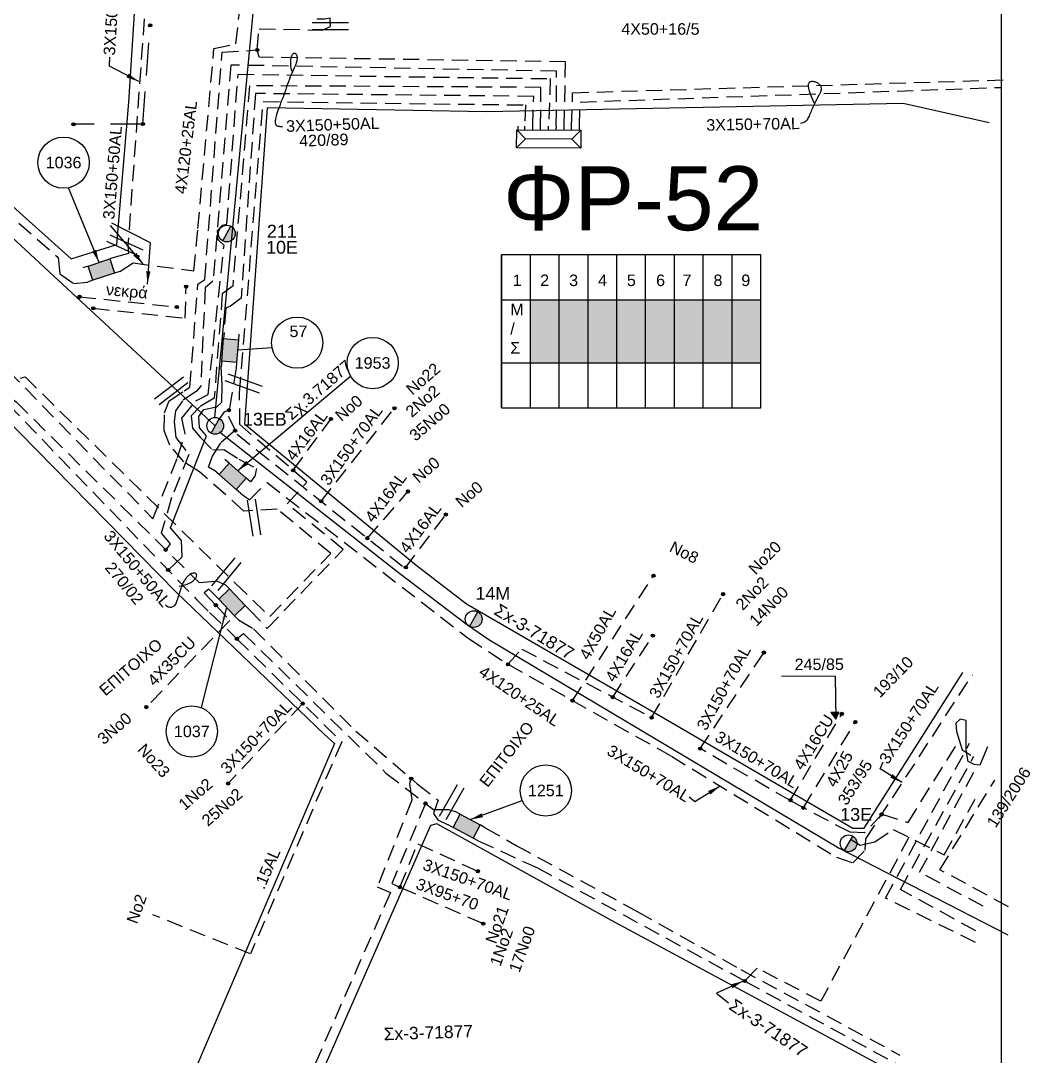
# Model space of a CAD drawing. Header units: millimetres. Extents: x 974 to 2037, y 106 to 580.
# Drawn here: x 1805.4 to 1884.2, y 248.7 to 329.6 of the extents above; entities that cross this region are included whole.
import ezdxf
from ezdxf.enums import TextEntityAlignment as Align

# ---------------------------------------------------------------- set-up
doc = ezdxf.new("R2010")
doc.units = ezdxf.units.MM
doc.linetypes.add('DASHED', pattern=[19.05, 12.7, -6.35])
for name, color, linetype in [('Link Box 4 Διευθύνσεων', 7, 'Continuous'), ('Άγνωστα', 7, 'Continuous'), ('Ασφαλειοκιβώτια Χ.Τ 9 αναχωρήσεων', 7, 'Continuous'), ('Γυμνά εναέρια ΧΤ (3Φ)   4x35CU', 7, 'Continuous'), ('Γυμνά εναέρια ΧΤ και ΦΟΠ (3Φ)   4x50+16AL', 7, 'Continuous'), ('Επιγραφές - Σχήματα', 7, 'Continuous'), ('Καλώδια ΧΤ   3x150+50AL', 7, 'DASHED'), ('Καλώδια ΧΤ   3x150+70AL', 7, 'DASHED'), ('Καλώδια ΧΤ   3x150AL+50XLPE', 7, 'DASHED'), ('Καλώδια ΧΤ   3x95+50 AL XLPE', 7, 'DASHED'), ('Στύλος ΦΜ', 7, 'Continuous'), ('Στύλος ΦΜ @ 1', 7, 'Continuous'), ('Συνδέσεις', 7, 'Continuous'), ('Συνεστραμμένα ΧΤ   4x120+25 AL', 7, 'SYN_LINE'), ('Τομή', 7, 'Continuous'), ('Υποσταθμός πόλεως', 7, 'Continuous'), ('Υπόβαθρο ΔΕΗ', 7, 'Continuous'), ('Υπόγεια Καλώδια Δικτύου ΧΤ   .15', 7, 'DASHED'), ('Υπόγεια καλώδια Δικτύου ΧΤ και Παρ. ΧΤ - 3X150+70 AL', 7, 'DASHED'), ('Υπόγεια καλώδια Παροχών ΧΤ   .15', 7, 'DASHED'), ('Υπόγεια καλώδια Παροχών ΧΤ   4x16AL', 7, 'DASHED'), ('Υπόγεια καλώδια Παροχών ΧΤ   4x16CU', 7, 'DASHED'), ('Υπόγεια καλώδια Παροχών ΧΤ   4x25', 7, 'DASHED'), ('Υπόγεια καλώδια Παροχών ΧΤ   4x50AL', 7, 'DASHED')]:
    doc.layers.add(name, color=color, linetype=linetype)
doc.styles.get("Standard").update_dxf_attribs({"font": 'arial.ttf'})
doc.linetypes.add('SYN_LINE', pattern='A,0.5,-0.0001,["/\\/\\/\\/",Standard,S=0.1,R=0,X=0,Y=-0.05],-0.25', length=0.7501)
doc.dimstyles.new('ISO-25', dxfattribs={"dimtxt": 2.5, "dimasz": 2.5, "dimexe": 1.25, "dimexo": 0.625, "dimtad": 1, "dimtxsty": 'Standard', "dimcen": 2.5, "dimadec": 0, "dimazin": 0, "dimtfac": 1, "dimtmove": 0, "dimatfit": 3, "dimfxl": 1, "dimarcsym": 0})

# ---------------------------------------------------------------- blocks, each defined once
blk = doc.blocks.new('LINK BOX 4 ΑΝΑΧΩΡΗΣΕΩΝ')
at = {"layer": 'Link Box 4 Διευθύνσεων', "ltscale": 40}
blk.add_hatch(color=256, dxfattribs=at).paths.add_polyline_path([(-3.54, 0), (-3.54, -4.67), (3.54, -4.67), (3.54, 0)])
for p, q in [((-3.54, 0), (-5.33, 0)), ((5.33, 0), (3.54, 0)), ((-3.54, -4.67), (-5.33, -4.67)), ((5.33, -4.67), (3.54, -4.67))]:
    blk.add_line(p, q, dxfattribs=at)
blk.add_lwpolyline([(-3.54, -4.67), (-3.54, 0), (3.54, 0), (3.54, -4.67)], close=True, dxfattribs=at)
blk = doc.blocks.new('ΥΠΑΡΧΩΝ ΤΣΙΜΕΝΤΕΝΙΟΣ ΣΤΥΛΟΣ')
at = {"layer": 'Στύλος ΦΜ'}
blk.add_hatch(color=256, dxfattribs=at).paths.add_polyline_path([(-1.29, -2.28, 0.574793), (2.62, 0, 0.268822), (1.3, 2.27)])
blk.add_line((-1.29, -2.28), (1.3, 2.27), dxfattribs=at)
blk.add_circle((0, 0), 2.62, dxfattribs=at)
at = {"layer": 'Στύλος ΦΜ', "flags": 4}
for tag, p in [('ΑΡΙΘΜΟΣ', (-4.68, 8.05)), ('ΤΥΠΟΣ', (-4.91, 3.03))]:
    blk.add_attdef(tag, p, '', height=4, dxfattribs=at)
blk = doc.blocks.new('_ΣΥΝΔΕΣΗ')
at = {"layer": 'Συνδέσεις', "linetype": 'SYN_LINE', "ltscale": 40}
blk.add_hatch(color=256, dxfattribs=at).paths.add_polyline_path([(0.5, -0.01, 1), (-0.5, -0.01, 1)])
at = {"layer": 'Συνδέσεις'}
blk.add_circle((0, -0.01), 0.5, dxfattribs=at)
blk = doc.blocks.new('ΤΟΜΗ')
at = {"layer": 'Τομή', "ltscale": 40}
for p, q in [((-5.68, 0), (5.68, 0)), ((5.68, -2.33), (-5.68, -2.33))]:
    blk.add_line(p, q, dxfattribs=at)
blk = doc.blocks.new('ΑΣΦΑΛΕΙΟΚΙΒΩΤΙΟ ΥΠΟΣΤΑΘΜΟΥ 9AG ΑΝΑΧΩΡΗΣΕΩΝ')
at = {"layer": 'Ασφαλειοκιβώτια Χ.Τ 9 αναχωρήσεων', "ltscale": 40}
for p, q in [((0, 0), (0, 11.955)), ((2.25, 0), (2.25, 11.955)), ((4.5, 0), (4.5, 11.955)), ((6.75, 0), (6.75, 11.955)), ((9, 0), (9, 11.955)), ((11.25, 0), (11.25, 11.955)), ((13.5, 0), (13.5, 11.955)), ((15.75, 0), (15.75, 11.955)), ((18, 0), (18, 11.955)), ((0, 8.434), (20.25, 8.434)), ((0, 3.521), (20.25, 3.521))]:
    blk.add_line(p, q, dxfattribs=at)
at = {"layer": 'Ασφαλειοκιβώτια Χ.Τ 9 αναχωρήσεων'}
blk.add_lwpolyline([(20.25, 0), (20.25, 11.955), (0, 11.955), (0, 0)], close=True, dxfattribs=at)
for s, p in [('1', (0.866, 9.513)), ('2', (3.008, 9.513)), ('3', (5.276, 9.513)), ('4', (7.532, 9.513)), ('5', (9.785, 9.513)), ('6', (12.068, 9.513)), ('7', (14.129, 9.513)), ('8', (16.551, 9.513)), ('9', (18.725, 9.513))]:
    blk.add_text(s, height=0.9, dxfattribs=at).set_placement(p)
at = {"layer": 'Ασφαλειοκιβώτια Χ.Τ 9 αναχωρήσεων', "ltscale": 40}
for tag, height, p in [('ΟΝΟΜΑ', 1.5, (-1.432, 5.727)), ('ΚΕΙΜΕΝΟ 1', 0.5, (1.194, 2.005)), ('ΚΕΙΜΕΝΟ 2', 0.5, (3.37, 2.005)), ('ΚΕΙΜΕΝΟ 3', 0.5, (5.669, 2.005)), ('ΚΕΙΜΕΝΟ 4', 0.5, (7.913, 2.005)), ('ΚΕΙΜΕΝΟ 5', 0.5, (10.123, 2.005)), ('ΚΕΙΜΕΝΟ 6', 0.5, (12.354, 2.005)), ('ΚΕΙΜΕΝΟ 7', 0.5, (14.623, 2.005)), ('ΚΕΙΜΕΝΟ 8', 0.5, (16.804, 2.005)), ('ΚΕΙΜΕΝΟ 9', 0.5, (19.088, 2.005))]:
    blk.add_attdef(tag, text='', height=height, rotation=90, dxfattribs=at).set_placement(p, align=Align.MIDDLE_CENTER)
blk.add_attdef('ΣΧ', text='', height=0.5, dxfattribs=at).set_placement((8.993, -0.446), align=Align.MIDDLE_CENTER)
blk = doc.blocks.new('ΥΠΟΣΤΑΘΜΟΣ ΠΟΛΕΩΣ 9 ΑΝΑΧΩΡΗΣΕΩΝ')
at = {"layer": 'Υποσταθμός πόλεως', "ltscale": 40}
for p, q in [((-9.63, -2.82), (-9.63, -4)), ((-7.12, -2.82), (-7.12, -4)), ((-4.84, -2.82), (-4.84, -4)), ((-2.36, -2.82), (-2.36, -4)), ((0.09, -2.82), (0.09, -4)), ((2.55, -2.82), (2.55, -4)), ((5.02, -2.82), (5.02, -4)), ((7.48, -2.82), (7.48, -4)), ((9.61, -2.82), (9.61, -4))]:
    blk.add_line(p, q, dxfattribs=at)
blk.add_lwpolyline([(-10.02, 2.82), (10.02, 2.82), (10.02, -2.82), (-10.02, -2.82)], close=True, dxfattribs=at)
for points in [[(-7.21, 0), (-10.02, 2.82)], [(-10.02, -2.82), (-7.21, 0)], [(-7.21, 0), (7.21, 0)], [(7.21, 0), (10.02, 2.82)], [(10.02, -2.82), (7.21, 0)]]:
    blk.add_lwpolyline(points, dxfattribs=at)
at = {"layer": 'Υποσταθμός πόλεως', "linetype": 'SYN_LINE', "ltscale": 40, "flags": 1}
for tag, p in [('ΜΕΤΑΣΧΗΜΑΤΙΣΜΟΣ', (10.79, 1.71)), ('ΙΣΧΥΣ', (10.77, -1.08)), ('ΑΡΙΘΜΟΣ', (10.89, -3.8))]:
    blk.add_attdef(tag, p, '', height=1.8, dxfattribs=at)

msp = doc.modelspace()

# ---------------------------------------------------------------- hatches: boundary and pattern name
at = {"layer": 'Ασφαλειοκιβώτια Χ.Τ 9 αναχωρήσεων'}
for color, points in [(30, [(1845.189, 302.874), (1847.439, 302.874), (1847.439, 307.788), (1845.189, 307.788)]), (85, [(1849.689, 307.788), (1847.439, 307.788), (1847.439, 302.874), (1849.689, 302.874)]), (173, [(1851.939, 307.788), (1849.689, 307.788), (1849.689, 302.874), (1851.939, 302.874)]), (5, [(1851.939, 302.874), (1854.189, 302.874), (1854.189, 307.788), (1851.939, 307.788)]), (27, [(1856.439, 307.788), (1854.189, 307.788), (1854.189, 302.874), (1856.439, 302.874)]), (1, [(1858.689, 307.788), (1856.439, 307.788), (1856.439, 302.874), (1858.689, 302.874)]), (6, [(1860.939, 307.788), (1858.689, 307.788), (1858.689, 302.874), (1860.939, 302.874)])]:
    msp.add_hatch(color=color, dxfattribs=at).paths.add_polyline_path(points)
at = {"layer": 'Ασφαλειοκιβώτια Χ.Τ 9 αναχωρήσεων', "ltscale": 5}
msp.add_hatch(color=2, dxfattribs=at).paths.add_polyline_path([(1863.189, 307.788), (1860.939, 307.788), (1860.939, 302.874), (1863.189, 302.874)])
at = {"layer": 'Επιγραφές - Σχήματα', "ltscale": 5}
h = msp.add_hatch(color=256, dxfattribs=at)
h.paths.add_polyline_path([(1869.041, 275.585), (1868.661, 275.567), (1869.052, 275.056)])
h.paths.add_polyline_path([(1869.292, 275.597), (1869.041, 275.585), (1869.052, 275.056)])

# ---------------------------------------------------------------- linework, layer by layer
at = {"layer": 'Άγνωστα', "color": 2, "linetype": 'DASHED', "ltscale": 0.2}
for points in [[(1814.922, 321.52), (1815.494, 329.226)], [(1814.922, 321.52), (1809.497, 321.497)]]:
    msp.add_lwpolyline(points, dxfattribs=at)
at = {"layer": 'Άγνωστα', "color": 85, "ltscale": 0.1}
msp.add_lwpolyline([(1816.893, 286.697), (1817.995, 287.732), (1817.946, 288.991), (1817.088, 289.995), (1819.883, 297.181), (1819.332, 297.786), (1819.304, 298.691), (1819.671, 299.233), (1820.702, 299.442), (1821.085, 299.802), (1821.118, 301.14), (1821.043, 302.557)], dxfattribs=at)
at = {"layer": 'Άγνωστα', "color": 1, "linetype": 'DASHED', "ltscale": 0.1}
for points in [[(1822.206, 302.463), (1821.57, 298.712), (1822.292, 297.293), (1835.399, 286.833)], [(1820.89, 298.446), (1821.29, 299.055), (1821.668, 299.202)], [(1820.548, 294.448), (1820.057, 294.729), (1820.335, 295.539), (1821.03, 296.674), (1822.127, 297.618)]]:
    msp.add_lwpolyline(points, dxfattribs=at)
at = {"layer": 'Άγνωστα', "color": 2}
msp.add_lwpolyline([(1820.541, 284.732), (1820.081, 285.208), (1819.708, 284.927), (1820.626, 283.948)], dxfattribs=at)
at = {"layer": 'Άγνωστα', "color": 6, "linetype": 'DASHED', "ltscale": 0.1}
msp.add_lwpolyline([(1872.638, 267.623), (1874.683, 266.992), (1878.435, 272.966)], dxfattribs=at)
at = {"layer": 'Γυμνά εναέρια ΧΤ (3Φ)   4x35CU', "color": 2, "linetype": 'DASHED', "ltscale": 0.1}
msp.add_lwpolyline([(1820.626, 283.948), (1821.711, 282.75), (1815.189, 275.998)], dxfattribs=at)
at = {"layer": 'Επιγραφές - Σχήματα'}
msp.add_lwpolyline([(990.202, 120.286), (1881.983, 120.286), (1881.983, 558.892), (990.202, 558.892)], close=True, dxfattribs=at)
at = {"layer": 'Επιγραφές - Σχήματα', "ltscale": 0.1}
for points in [[(1826.569, 325.629), (1826.514, 325.861), (1826.481, 326.066), (1826.465, 326.247), (1826.465, 326.404), (1826.477, 326.54), (1826.498, 326.657), (1826.525, 326.755), (1826.556, 326.837), (1826.586, 326.904), (1826.617, 326.957), (1826.647, 326.998), (1826.677, 327.028), (1826.706, 327.047), (1826.735, 327.057), (1826.763, 327.059), (1826.79, 327.055), (1826.816, 327.044), (1826.841, 327.028), (1826.864, 327.007), (1826.885, 326.98), (1826.905, 326.948), (1826.922, 326.911), (1826.937, 326.869), (1826.949, 326.823), (1826.959, 326.772), (1826.965, 326.717), (1826.968, 326.657), (1826.966, 326.593), (1826.958, 326.524), (1826.946, 326.451), (1826.927, 326.373), (1826.902, 326.291), (1826.869, 326.204), (1826.83, 326.112), (1826.785, 326.012), (1826.735, 325.904), (1826.68, 325.787), (1826.622, 325.659), (1826.56, 325.519), (1826.496, 325.365), (1826.431, 325.198), (1826.363, 325.018), (1826.294, 324.827), (1826.223, 324.628), (1826.15, 324.422), (1826.076, 324.211), (1825.999, 323.996), (1825.921, 323.781), (1825.84, 323.567), (1825.76, 323.356), (1825.681, 323.149), (1825.605, 322.951), (1825.533, 322.762), (1825.468, 322.584), (1825.411, 322.421), (1825.363, 322.274), (1825.325, 322.145), (1825.298, 322.032), (1825.279, 321.934), (1825.267, 321.85), (1825.261, 321.778), (1825.259, 321.715), (1825.261, 321.661), (1825.265, 321.614), (1825.269, 321.572), (1825.276, 321.535), (1825.284, 321.503), (1825.295, 321.474), (1825.309, 321.449), (1825.328, 321.426), (1825.352, 321.407), (1825.382, 321.39), (1825.418, 321.376), (1825.46, 321.363), (1825.509, 321.352), (1825.563, 321.343), (1825.622, 321.337), (1825.687, 321.332), (1825.757, 321.329), (1825.831, 321.328)], [(1867.351, 323.148), (1867.189, 323.532), (1867.069, 323.845), (1866.985, 324.097), (1866.933, 324.295), (1866.907, 324.446), (1866.905, 324.561), (1866.919, 324.647), (1866.947, 324.712), (1866.983, 324.764), (1867.026, 324.803), (1867.076, 324.832), (1867.131, 324.851), (1867.19, 324.86), (1867.253, 324.861), (1867.318, 324.853), (1867.384, 324.837), (1867.452, 324.815), (1867.518, 324.787), (1867.583, 324.753), (1867.645, 324.714), (1867.702, 324.671), (1867.754, 324.624), (1867.799, 324.574), (1867.835, 324.521), (1867.863, 324.466), (1867.882, 324.41), (1867.894, 324.353), (1867.898, 324.295), (1867.897, 324.238), (1867.889, 324.181), (1867.878, 324.125), (1867.862, 324.071), (1867.843, 324.019), (1867.821, 323.967), (1867.795, 323.915), (1867.767, 323.861), (1867.735, 323.803), (1867.7, 323.74), (1867.662, 323.672), (1867.621, 323.595), (1867.576, 323.511), (1867.529, 323.418), (1867.479, 323.319), (1867.429, 323.215), (1867.377, 323.107), (1867.326, 322.996), (1867.275, 322.883), (1867.225, 322.77), (1867.177, 322.658), (1867.13, 322.548), (1867.085, 322.44), (1867.041, 322.335), (1866.998, 322.234), (1866.955, 322.139), (1866.912, 322.049), (1866.869, 321.966), (1866.825, 321.89), (1866.778, 321.822), (1866.725, 321.761), (1866.664, 321.708), (1866.591, 321.662), (1866.504, 321.623), (1866.4, 321.592), (1866.277, 321.569)], [(1817.747, 285.443), (1817.999, 285.492), (1818.211, 285.546), (1818.388, 285.602), (1818.535, 285.659), (1818.655, 285.718), (1818.753, 285.778), (1818.833, 285.837), (1818.899, 285.894), (1818.955, 285.95), (1819.003, 286.004), (1819.042, 286.056), (1819.073, 286.106), (1819.096, 286.154), (1819.112, 286.199), (1819.121, 286.242), (1819.123, 286.282), (1819.12, 286.32), (1819.11, 286.354), (1819.094, 286.385), (1819.073, 286.412), (1819.046, 286.434), (1819.014, 286.45), (1818.976, 286.461), (1818.934, 286.465), (1818.887, 286.462), (1818.836, 286.453), (1818.783, 286.438), (1818.727, 286.416), (1818.67, 286.39), (1818.613, 286.358), (1818.557, 286.321), (1818.502, 286.28), (1818.45, 286.235), (1818.4, 286.187), (1818.353, 286.135), (1818.308, 286.081), (1818.265, 286.025), (1818.225, 285.967), (1818.186, 285.908), (1818.149, 285.849), (1818.114, 285.789), (1818.08, 285.727), (1818.047, 285.663), (1818.015, 285.594), (1817.983, 285.521), (1817.951, 285.441), (1817.917, 285.353), (1817.883, 285.256), (1817.847, 285.149), (1817.81, 285.034), (1817.772, 284.914), (1817.734, 284.792), (1817.695, 284.669), (1817.656, 284.549), (1817.618, 284.434), (1817.581, 284.327), (1817.545, 284.229), (1817.509, 284.141), (1817.472, 284.063), (1817.433, 283.995), (1817.392, 283.936), (1817.348, 283.886), (1817.298, 283.845), (1817.244, 283.813), (1817.183, 283.79), (1817.117, 283.777), (1817.047, 283.775), (1816.975, 283.784), (1816.901, 283.807), (1816.828, 283.843), (1816.756, 283.895), (1816.687, 283.963)]]:
    msp.add_lwpolyline(points, dxfattribs=at)
at = {"layer": 'Επιγραφές - Σχήματα', "ltscale": 5}
for points in [[(1825.017, 304.033), (1822.32, 303.868)], [(1864.791, 278.428), (1868.982, 278.397), (1869.052, 275.056), (1869.292, 275.597), (1868.661, 275.567), (1869.052, 275.056)], [(1880.886, 272.903), (1880.293, 271.45), (1879.862, 271.503), (1879.377, 271.746), (1879.215, 272.634), (1879.215, 274.95), (1878.757, 275.057), (1878.407, 274.734), (1878.461, 274.088), (1878.919, 272.661), (1879.593, 272.23)]]:
    msp.add_lwpolyline(points, dxfattribs=at)
at = {"layer": 'Επιγραφές - Σχήματα', "color": 7}
for centre in [(1808.727, 318.506), (1826.974, 304.447), (1832.864, 302.856), (1818.743, 274.092), (1846.393, 269.479)]:
    msp.add_circle(centre, 2, dxfattribs=at)
at = {"layer": 'Καλώδια ΧΤ   3x150+50AL', "color": 30, "ltscale": 0.1}
for points in [[(1847.836, 321.351), (1847.942, 326.375), (1823.994, 326.735), (1823.856, 327.302), (1823.997, 328.965), (1828.92, 328.856), (1829.576, 329.14), (1829.554, 329.774), (1829.116, 329.717), (1828.495, 329.718)], [(1782.166, 274.239), (1782.195, 274.603), (1782.195, 274.603), (1782.872, 274.779), (1796.105, 299.398), (1805.716, 301.775), (1822.139, 285.664), (1824.849, 283.07), (1829.592, 287.996), (1825.414, 291.455), (1822.817, 291.305), (1819.35, 294.364), (1818.113, 295.151), (1817.033, 296.435), (1816.586, 297.557), (1816.605, 298.971), (1816.977, 299.92), (1818.15, 300.682), (1818.597, 300.98), (1819.218, 309.004), (1819.755, 309.391), (1821.11, 327.12), (1823.856, 327.302)]]:
    msp.add_lwpolyline(points, dxfattribs=at)
at = {"layer": 'Καλώδια ΧΤ   3x150+50AL', "color": 5, "ltscale": 0.1}
for points in [[(1847.214, 321.353), (1847.24, 325.645), (1847.24, 325.645), (1821.799, 326.128), (1820.395, 309.248), (1819.786, 308.73), (1819.43, 301.016), (1819.116, 300.661), (1818.008, 299.919), (1817.461, 299.133), (1817.357, 298.255), (1817.503, 297.041), (1818.508, 295.723), (1817.166, 292.362), (1816.349, 289.579), (1817.062, 288.742), (1816.704, 288.28)], [(1799.484, 318.783), (1808.309, 311.104), (1808.434, 309.83), (1809.527, 309.072), (1810.6, 309.179)], [(1803.056, 300.494), (1804.189, 300.48), (1805.037, 299.802), (1818.871, 286.14), (1819.313, 285.716), (1820.676, 285.845), (1821.384, 285.539)]]:
    msp.add_lwpolyline(points, dxfattribs=at)
at = {"layer": 'Καλώδια ΧΤ   3x150+50AL', "color": 1, "linetype": 'DASHED', "ltscale": 0.1}
msp.add_lwpolyline([(1845.988, 321.358), (1846.014, 324.379), (1823.244, 324.511), (1821.942, 308.853), (1821.124, 308.266), (1820.493, 300.124), (1819.362, 299.444), (1818.686, 298.743), (1818.794, 297.78), (1819.387, 297.067), (1820.363, 296.091), (1821.253, 296.113), (1822.427, 295.351), (1823.794, 294.635), (1823.664, 294.028), (1823.322, 293.574)], dxfattribs=at)
at = {"layer": 'Καλώδια ΧΤ   3x150+50AL', "color": 85, "linetype": 'DASHED', "ltscale": 0.1}
for points in [[(1845.371, 321.36), (1845.447, 323.677), (1823.711, 323.901), (1822.596, 307.922), (1821.77, 307.31), (1821.405, 307.131), (1821.258, 305.213)], [(1803.336, 299.361), (1804.395, 299.643), (1819.135, 284.376), (1819.135, 284.376)]]:
    msp.add_lwpolyline(points, dxfattribs=at)
at = {"layer": 'Καλώδια ΧΤ   3x150+50AL', "color": 7, "ltscale": 0.1}
for points in [[(1811.043, 307.135), (1818.222, 306.36), (1818.303, 308.826)], [(1809.977, 308.033), (1817.569, 307.236)]]:
    msp.add_lwpolyline(points, dxfattribs=at)
at = {"layer": 'Καλώδια ΧΤ   3x150+70AL', "color": 5, "ltscale": 0.1}
msp.add_lwpolyline([(1813.13, 310.016), (1814.151, 310.675), (1818.895, 310.062), (1819.221, 313.366), (1820.473, 327.426), (1822.193, 327.791), (1822.458, 330.196), (1822.135, 330.931), (1823.004, 344.932), (1824.314, 363.529), (1826.573, 392.156), (1827.399, 408.568), (1842.072, 408.261), (1856.582, 407.958), (1859.406, 407.87), (1860.607, 407.498), (1883.33, 406.931)], dxfattribs=at)
at = {"layer": 'Καλώδια ΧΤ   3x150+70AL', "color": 133, "ltscale": 0.1}
msp.add_lwpolyline([(1816.964, 355.495), (1816.71, 351.412), (1816.227, 346.741), (1816.124, 344.932), (1813.75, 312.029), (1813.792, 311.399), (1812.763, 311.124)], dxfattribs=at)
at = {"layer": 'Καλώδια ΧΤ   3x150+70AL', "color": 6, "ltscale": 0.1}
for points in [[(1848.405, 321.348), (1848.486, 323.961), (1882.392, 324.973)], [(1822.554, 292.695), (1823.24, 292.178), (1824.616, 293.532), (1840.332, 281.365), (1843.437, 279.334), (1856.205, 272.159), (1869.086, 264.277), (1870.38, 263.834), (1871.327, 264.82), (1871.4, 265.716), (1879.712, 278.523)], [(1843.437, 279.334), (1844.513, 280.527), (1854.657, 275.178)], [(1872.638, 267.623), (1871.292, 266.169), (1870.152, 266.224), (1866.511, 268.132), (1865.483, 268.692), (1858.451, 272.753)]]:
    msp.add_lwpolyline(points, dxfattribs=at)
at = {"layer": 'Καλώδια ΧΤ   3x150+70AL', "color": 27, "ltscale": 0.1}
msp.add_lwpolyline([(1849.031, 321.346), (1849.076, 323.236), (1881.94, 324.377)], dxfattribs=at)
at = {"layer": 'Καλώδια ΧΤ   3x150+70AL', "color": 6, "linetype": 'DASHED', "ltscale": 0.1}
msp.add_lwpolyline([(1879.983, 258.526), (1874.083, 261.755), (1879.833, 272.165)], dxfattribs=at)
at = {"layer": 'Καλώδια ΧΤ   3x150+70AL', "color": 85, "ltscale": 0.1}
msp.add_lwpolyline([(1836.995, 268.477), (1834.361, 262.214), (1835.039, 261.917)], dxfattribs=at)
at = {"layer": 'Καλώδια ΧΤ   3x150+70AL', "color": 27, "linetype": 'DASHED', "ltscale": 0.1}
for points in [[(1870.238, 265.666), (1870.955, 265.213), (1872.083, 265.461), (1873.517, 266.441), (1877.5, 264.471), (1879.936, 268.815)], [(1841.666, 266.578), (1844.078, 265.187), (1853.537, 260.034), (1861.626, 255.494), (1874.042, 248.822)], [(1841.115, 265.549), (1845.733, 263.445), (1861.934, 254.606), (1875.674, 247.125)], [(1874.755, 265.829), (1867.871, 253.026), (1862.889, 255.619), (1861.934, 254.606)]]:
    msp.add_lwpolyline(points, dxfattribs=at)
at = {"layer": 'Καλώδια ΧΤ   3x150AL+50XLPE', "color": 2, "linetype": 'DASHED', "ltscale": 0.1}
for points in [[(1823.226, 283.615), (1824.618, 282.137), (1830.577, 288.298), (1826.201, 291.856), (1827.728, 293.562), (1822.496, 298.048), (1822.47, 300.504), (1824.309, 323.27), (1844.801, 323.008), (1844.755, 321.362)], [(1822.383, 282.808), (1823.556, 282.105), (1831.541, 274.124), (1836.356, 270.005), (1837.978, 268.719), (1837.623, 267.698), (1837.967, 267.189), (1838.766, 266.806)], [(1835.88, 270.413), (1835.746, 270.016), (1835.939, 268.738), (1833.233, 261.964), (1834.255, 261.505), (1823.328, 236.667), (1823.819, 235.896), (1823.659, 234.641), (1823.172, 234.424), (1823.043, 234.132), (1821.935, 234.088)]]:
    msp.add_lwpolyline(points, dxfattribs=at)
at = {"layer": 'Καλώδια ΧΤ   3x95+50 AL XLPE', "color": 85, "linetype": 'DASHED', "ltscale": 0.1}
msp.add_lwpolyline([(1835.039, 261.917), (1841.506, 259.087)], dxfattribs=at)
at = {"layer": 'Συνεστραμμένα ΧΤ   4x120+25 AL', "color": 27, "ltscale": 10}
msp.add_lwpolyline([(1825.365, 352.041), (1824.862, 344.932), (1823.643, 331.572), (1820.504, 298.608)], dxfattribs=at)
at = {"layer": 'Συνεστραμμένα ΧΤ   4x120+25 AL', "color": 173, "ltscale": 10}
msp.add_lwpolyline([(1772.055, 344.12), (1780.694, 335.778), (1798.527, 318.374), (1820.571, 297.957)], dxfattribs=at)
at = {"layer": 'Συνεστραμμένα ΧΤ   4x120+25 AL', "color": 133, "ltscale": 10}
msp.add_lwpolyline([(1820.917, 297.475), (1834.899, 286.497), (1840.284, 282.412), (1841.946, 281.273), (1869.309, 264.991), (1882.486, 258.213)], dxfattribs=at)
at = {"layer": 'Υπόβαθρο ΔΕΗ'}
for points in [[(1794.695, 324.113), (1805.77, 314.16), (1809.328, 310.994), (1812.887, 312.114), (1813.815, 323.23), (1814.597, 335.476), (1815.311, 344.932)], [(1881.032, 321.624), (1874.298, 323.132), (1841.724, 322.473), (1824.636, 322.782), (1822.851, 298.107), (1836.253, 287.112), (1840.205, 284.049), (1855.271, 275.335), (1870.375, 266.541), (1871.265, 266.541), (1878.961, 278.691)], [(1808.697, 224.241), (1769.058, 245.851), (1779.843, 266.45), (1790.631, 286.937), (1796.213, 297.151), (1803.879, 298.877), (1817.544, 284.945), (1829.072, 273.875), (1829.878, 273.147), (1817.658, 244.528), (1811.868, 231.544), (1808.697, 224.241)], [(1877.491, 245.357), (1862.796, 253.265), (1851.519, 259.324), (1837.878, 266.876), (1837.385, 266.738), (1821.346, 230.272), (1819.846, 226.936), (1818.24, 223.396), (1816.976, 220.562), (1815.382, 216.844), (1813.131, 213.278), (1811.286, 210.355), (1809.414, 207.231), (1807.39, 204.106), (1804.875, 199.759)]]:
    msp.add_lwpolyline(points, dxfattribs=at)
at = {"layer": 'Υπόγεια Καλώδια Δικτύου ΧΤ   .15', "color": 173, "ltscale": 0.1}
msp.add_lwpolyline([(1804.39, 302.277), (1815.705, 290.696), (1817.631, 295.488), (1818.235, 297.343), (1817.97, 298.55), (1819.066, 299.909), (1820.01, 300.399), (1821.258, 312.048), (1820.808, 312.473), (1820.749, 313.217), (1821.141, 313.628), (1821.477, 313.703), (1822.354, 325.401), (1846.743, 325.066), (1846.743, 325.066), (1846.603, 321.355)], dxfattribs=at)
at = {"layer": 'Υπόγεια καλώδια Δικτύου ΧΤ και Παρ. ΧΤ - 3X150+70 AL', "color": 1, "ltscale": 0.1}
msp.add_lwpolyline([(1828.845, 292.063), (1834.573, 299.327)], dxfattribs=at)
at = {"layer": 'Υπόγεια καλώδια Δικτύου ΧΤ και Παρ. ΧΤ - 3X150+70 AL', "color": 6, "ltscale": 0.1}
for points in [[(1854.657, 275.178), (1860.238, 284.819)], [(1858.451, 272.753), (1863.425, 280.255)]]:
    msp.add_lwpolyline(points, dxfattribs=at)
at = {"layer": 'Υπόγεια καλώδια Δικτύου ΧΤ και Παρ. ΧΤ - 3X150+70 AL', "color": 85, "ltscale": 0.1}
for points in [[(1827.403, 276.274), (1821.581, 270.036)], [(1834.993, 261.937), (1836.385, 265.327), (1841.082, 263.179)]]:
    msp.add_lwpolyline(points, dxfattribs=at)
at = {"layer": 'Υπόγεια καλώδια Δικτύου ΧΤ και Παρ. ΧΤ - 3X150+70 AL', "color": 5, "linetype": 'DASHED', "ltscale": 0.1}
msp.add_lwpolyline([(1879.942, 257.626), (1872.914, 261.08), (1879.494, 273.18)], dxfattribs=at)
at = {"layer": 'Υπόγεια καλώδια Δικτύου ΧΤ και Παρ. ΧΤ - 3X150+70 AL', "color": 85, "linetype": 'DASHED', "ltscale": 0.1}
msp.add_lwpolyline([(1880.548, 260.442), (1875.587, 263.108), (1880.098, 271.415)], dxfattribs=at)
at = {"layer": 'Υπόγεια καλώδια Δικτύου ΧΤ και Παρ. ΧΤ - 3X150+70 AL', "color": 30, "linetype": 'DASHED', "ltscale": 0.1}
msp.add_lwpolyline([(1882.543, 260.406), (1877.169, 263.297), (1881.453, 270.281)], dxfattribs=at)
at = {"layer": 'Υπόγεια καλώδια Παροχών ΧΤ   .15', "color": 85, "ltscale": 0.1}
for points in [[(1819.135, 284.376), (1820.117, 283.388), (1822.266, 281.326), (1830.448, 273.279), (1823.335, 256.731), (1815.705, 259.774)], [(1822.266, 281.326), (1822.781, 281.751), (1833.905, 270.846), (1837.615, 268.002), (1838.782, 268.007), (1839.317, 267.835)]]:
    msp.add_lwpolyline(points, dxfattribs=at)
at = {"layer": 'Υπόγεια καλώδια Παροχών ΧΤ   4x16AL', "color": 1, "ltscale": 0.1}
for points in [[(1826.653, 294.484), (1829.612, 298.488)], [(1832.454, 289.182), (1835.626, 292.835)], [(1835.399, 286.833), (1838.586, 291.032)]]:
    msp.add_lwpolyline(points, dxfattribs=at)
at = {"layer": 'Υπόγεια καλώδια Παροχών ΧΤ   4x16AL', "color": 6, "ltscale": 0.1}
msp.add_lwpolyline([(1851.62, 276.779), (1854.755, 281.574)], dxfattribs=at)
at = {"layer": 'Υπόγεια καλώδια Παροχών ΧΤ   4x16CU', "color": 6, "ltscale": 0.1}
msp.add_lwpolyline([(1865.483, 268.692), (1869.546, 275.532)], dxfattribs=at)
at = {"layer": 'Υπόγεια καλώδια Παροχών ΧΤ   4x25', "color": 6, "ltscale": 0.1}
msp.add_lwpolyline([(1866.511, 268.132), (1870.573, 274.832)], dxfattribs=at)
at = {"layer": 'Υπόγεια καλώδια Παροχών ΧΤ   4x50AL', "color": 6, "ltscale": 0.1}
msp.add_lwpolyline([(1848.48, 276.5), (1854.806, 286.255)], dxfattribs=at)

# ---------------------------------------------------------------- block references
at = {"layer": 'Link Box 4 Διευθύνσεων'}
for p, xscale, yscale, zscale, rotation in [((1811.498, 310.705), 0.2499999999999806, 0.2499999999999806, 0.2499999999999806, 18.30730230110313), ((1821.151, 303.885), 0.2500000000000193, 0.2500000000000193, 0.2500000000000193, 85.37206025466229), ((1822.319, 294.45), 0.2499999999999445, 0.2499999999999445, 0.2499999999999445, 318.8497001693785), ((1822.305, 284.577), 0.2499999999999706, 0.2499999999999706, 0.2499999999999706, 313.7528459374483), ((1840.491, 267.206), 0.2500000000000164, 0.2500000000000164, 0.2500000000000164, 331.8402278541138)]:
    msp.add_blockref('LINK BOX 4 ΑΝΑΧΩΡΗΣΕΩΝ', p, dxfattribs=dict(at, xscale=xscale, yscale=yscale, zscale=zscale, rotation=rotation))
at = {"layer": 'Ασφαλειοκιβώτια Χ.Τ 9 αναχωρήσεων'}
msp.add_blockref('ΑΣΦΑΛΕΙΟΚΙΒΩΤΙΟ ΥΠΟΣΤΑΘΜΟΥ 9AG ΑΝΑΧΩΡΗΣΕΩΝ', (1842.939, 299.354), dxfattribs=at)
at = {"layer": 'Στύλος ΦΜ @ 1', "ltscale": 40}
ref = msp.add_blockref('ΥΠΑΡΧΩΝ ΤΣΙΜΕΝΤΕΝΙΟΣ ΣΤΥΛΟΣ', (1821.477, 312.967), dxfattribs=dict(at, xscale=0.25, yscale=0.25, zscale=0.25))
ref.add_attrib('ΤΥΠΟΣ', '10E', (1824.546, 311.397), dxfattribs={"layer": 'Στύλος ΦΜ', "height": 1, "flags": 4})
ref.add_attrib('ΑΡΙΘΜΟΣ', '211', (1824.605, 312.654), dxfattribs={"layer": 'Στύλος ΦΜ', "height": 1, "flags": 4})
ref = msp.add_blockref('ΥΠΑΡΧΩΝ ΤΣΙΜΕΝΤΕΝΙΟΣ ΣΤΥΛΟΣ', (1820.571, 297.957), dxfattribs=dict(at, xscale=0.25, yscale=0.25, zscale=0.25))
ref.add_attrib('ΤΥΠΟΣ', '13EB', (1822.741, 297.969), dxfattribs={"layer": 'Στύλος ΦΜ', "height": 1, "flags": 4})
ref = msp.add_blockref('ΥΠΑΡΧΩΝ ΤΣΙΜΕΝΤΕΝΙΟΣ ΣΤΥΛΟΣ', (1840.761, 282.867), dxfattribs=dict(at, xscale=0.25, yscale=0.25, zscale=0.25))
ref.add_attrib('ΤΥΠΟΣ', '14M', (1840.898, 284.374), dxfattribs={"layer": 'Στύλος ΦΜ', "height": 1, "flags": 4})
ref = msp.add_blockref('ΥΠΑΡΧΩΝ ΤΣΙΜΕΝΤΕΝΙΟΣ ΣΤΥΛΟΣ', (1870.038, 265.359), dxfattribs=dict(at, xscale=0.25, yscale=0.25, zscale=0.25))
ref.add_attrib('ΤΥΠΟΣ', '13E', (1869.391, 267.114), dxfattribs={"layer": 'Στύλος ΦΜ', "height": 1, "flags": 4})
at = {"layer": 'Συνδέσεις', "xscale": 0.25, "yscale": 0.25, "zscale": 0.25}
for p in [(1815.494, 329.226), (1823.856, 327.302), (1809.497, 321.497), (1814.922, 321.52), (1818.303, 308.826), (1809.977, 308.033), (1817.569, 307.236), (1811.043, 307.135), (1821.646, 299.183), (1834.573, 299.327), (1829.612, 298.488), (1822.125, 297.576), (1826.653, 294.484), (1835.626, 292.835), (1828.845, 292.063), (1838.586, 291.032), (1832.454, 289.182), (1816.704, 288.28), (1816.893, 286.697), (1835.454, 286.906), (1854.806, 286.255), (1860.238, 284.819), (1820.626, 283.948), (1822.266, 281.326), (1854.755, 281.574), (1863.425, 280.255), (1843.437, 279.334), (1848.48, 276.5), (1851.62, 276.779), (1815.189, 275.998), (1827.403, 276.274), (1854.657, 275.178), (1869.506, 275.466), (1870.573, 274.832), (1858.451, 272.753), (1821.581, 270.036), (1835.88, 270.413), (1836.995, 268.477), (1865.505, 268.729), (1866.511, 268.132), (1872.619, 267.613), (1841.082, 263.179), (1834.993, 261.937), (1841.506, 259.087), (1861.934, 254.606)]:
    msp.add_blockref('_ΣΥΝΔΕΣΗ', p, dxfattribs=at)
at = {"layer": 'Τομή', "xscale": 0.25, "yscale": 0.25, "zscale": 0.25}
msp.add_blockref('ΤΟΜΗ', (1829.565, 329.457), dxfattribs=at)
at = {"layer": 'Τομή'}
for p, xscale, yscale, zscale, rotation in [((1813.637, 312.288), 0.249999999999985, 0.249999999999985, 0.249999999999985, 335.3283050457709), ((1816.958, 300.914), 0.2500000000000386, 0.2500000000000386, 0.2500000000000386, 37.33981737162787), ((1822.893, 301.535), 0.2499999999999815, 0.2499999999999815, 0.2499999999999815, 340.1233909352342), ((1823.32, 290.746), 0.249999999999915, 0.249999999999915, 0.249999999999915, 98.75955297186312), ((1821.222, 286.564), 0.2499999999998968, 0.2499999999998968, 0.2499999999998968, 50.48869556926338), ((1838.785, 268.705), 0.2499999999998924, 0.2499999999998924, 0.2499999999998924, 60.39424856402001)]:
    msp.add_blockref('ΤΟΜΗ', p, dxfattribs=dict(at, xscale=xscale, yscale=yscale, zscale=zscale, rotation=rotation))
at = {"layer": 'Υποσταθμός πόλεως', "xscale": 0.2499999999999767, "yscale": 0.2499999999999767, "zscale": 0.2499999999999767, "rotation": 179.7830354373048}
msp.add_blockref('ΥΠΟΣΤΑΘΜΟΣ ΠΟΛΕΩΣ 9 ΑΝΑΧΩΡΗΣΕΩΝ', (1846.621, 320.355), dxfattribs=at)

# ---------------------------------------------------------------- texts
at = {"layer": 'Ασφαλειοκιβώτια Χ.Τ 9 αναχωρήσεων', "insert": (1843.053, 318.222), "char_height": 5, "width": 6.4784, "attachment_point": 1}
msp.add_mtext('ΦΡ-52', dxfattribs=at)
at = {"layer": 'Ασφαλειοκιβώτια Χ.Τ 9 αναχωρήσεων', "ltscale": 5, "insert": (1843.619, 307.495), "char_height": 0.9, "width": 0.85128, "attachment_point": 1}
msp.add_mtext('M\\P/\\PΣ', dxfattribs=at)
at = {"layer": 'Γυμνά εναέρια ΧΤ (3Φ)   4x35CU', "color": 7, "insert": (1815.182, 278.188), "char_height": 0.9, "width": 84.18588, "attachment_point": 1, "rotation": 45.73331}
msp.add_mtext('4X35CU', dxfattribs=at)
at = {"layer": 'Γυμνά εναέρια ΧΤ και ΦΟΠ (3Φ)   4x50+16AL', "ltscale": 5, "insert": (1852.285, 329.394), "char_height": 0.9, "width": 9.89908, "attachment_point": 1}
msp.add_mtext('4X50+16/5', dxfattribs=at)
at = {"layer": 'Επιγραφές - Σχήματα', "color": 7, "char_height": 0.9, "width": 84.18588, "attachment_point": 1}
for s, insert, rotation in [('420/89', (1827.117, 320.652), 1.9244), ('νεκρά', (1812.09, 309.068), 354.83815), ('Σχ.3.71877', (1825.95, 299.024), 40.87942), ('No22', (1835.379, 300.983), 40.87942), ('2No2', (1835.337, 299.243), 40.87942), ('No0', (1829.835, 298.93), 40.87942), ('35No0', (1835.628, 297.379), 40.87942), ('No0', (1835.876, 294.102), 40.87942), ('No0', (1839.234, 292.196), 40.87942), ('No8', (1856.376, 288.994), 333.34503), ('No20', (1862.131, 286.895), 45.79559), ('270/02', (1812.588, 287.431), 309.88418), ('2No2', (1861.127, 284.114), 45.79559), ('14No0', (1862.191, 282.86), 45.79559), ('{\\H1.083x;\\C256;Σx-3-71877}', (1842.774, 284.122), 328.53575), ('ΕΠΙΤΟΙΧΟ', (1811.405, 277.488), 40.87942), ('245/85', (1865.825, 279.778), 0.24581), ('193/10', (1871.852, 277.298), 45.79559), ('3No0', (1811.272, 273.686), 40.87942), ('ΕΠΙΤΟΙΧΟ', (1841.132, 270.219), 52.14249), ('No23', (1815.106, 273.235), 312.13914), ('353/95', (1869.135, 268.73), 57.72773), ('139/2006', (1880.771, 266.982), 57.72773), ('1No2', (1817.599, 268.554), 40.87942), ('25No2', (1819.413, 267.316), 40.87942), ('No2', (1813.617, 259.313), 70.02747), ('No21', (1841.652, 257.75), 70.14478), ('17No0', (1843.481, 255.507), 70.14478), ('1No2', (1841.993, 255.999), 70.14478), ('{\\H1.083x;\\C256;Σx-3-71877}', (1861.148, 253.274), 326.24732), ('{\\H1.083x;\\C256;Σx-3-71877}', (1833.715, 250.95), 1.94857)]:
    msp.add_mtext(s, dxfattribs=dict(at, insert=insert, rotation=rotation))
at = {"layer": 'Επιγραφές - Σχήματα', "color": 7, "char_height": 0.9, "width": 1.7866, "attachment_point": 5}
for s, insert in [('1036', (1808.727, 318.506)), ('    57', (1827.072, 305.329)), ('1953', (1832.864, 302.856)), ('1037', (1818.743, 274.092)), ('1251', (1846.393, 269.479))]:
    msp.add_mtext(s, dxfattribs=dict(at, insert=insert))
at = {"layer": 'Καλώδια ΧΤ   3x150+50AL', "color": 7, "char_height": 0.9, "width": 84.18588, "attachment_point": 1}
for insert, rotation in [((1826.092, 321.804), 1.9244), ((1811.79, 314.119), 85.25959), ((1812.49, 289.894), 309.88418)]:
    msp.add_mtext('3X150+50AL', dxfattribs=dict(at, insert=insert, rotation=rotation))
at = {"layer": 'Καλώδια ΧΤ   3x150+70AL', "color": 7, "char_height": 0.9, "width": 84.18588, "attachment_point": 1}
for insert, rotation in [((1811.839, 326.913), 86.38624), ((1858.917, 321.895), 1.02795), ((1872.365, 271.957), 56.78135), ((1859.985, 274.191), 328.6014), ((1851.547, 273.107), 328.6014)]:
    msp.add_mtext('3X150+70AL', dxfattribs=dict(at, insert=insert, rotation=rotation))
at = {"layer": 'Καλώδια ΧΤ   3x95+50 AL XLPE', "color": 7, "insert": (1836.473, 262.671), "char_height": 0.9, "width": 84.18588, "attachment_point": 1, "rotation": 340.15927}
msp.add_mtext('3X95+70', dxfattribs=at)
at = {"layer": 'Συνεστραμμένα ΧΤ   4x120+25 AL', "color": 7, "char_height": 0.9, "width": 84.18588, "attachment_point": 1}
for insert, rotation in [((1817.394, 316.132), 83.1175), ((1841.582, 279.287), 325.76442)]:
    msp.add_mtext('4X120+25AL', dxfattribs=dict(at, insert=insert, rotation=rotation))
at = {"layer": 'Υπόγεια Καλώδια Δικτύου ΧΤ   .15', "color": 7, "insert": (1823.558, 262.053), "char_height": 0.9, "width": 84.18588, "attachment_point": 1, "rotation": 66.5084}
msp.add_mtext('.15ΑL', dxfattribs=at)
at = {"layer": 'Υπόγεια καλώδια Δικτύου ΧΤ και Παρ. ΧΤ - 3X150+70 AL', "color": 7, "char_height": 0.9, "width": 84.18588, "attachment_point": 1}
for insert, rotation in [((1828.702, 293.745), 54.24477), ((1854.404, 277.027), 61.01836), ((1858.126, 274.526), 61.01836), ((1820.887, 271.328), 45.73331), ((1837.007, 264.172), 340.50023)]:
    msp.add_mtext('3X150+70AL', dxfattribs=dict(at, insert=insert, rotation=rotation))
at = {"layer": 'Υπόγεια καλώδια Παροχών ΧΤ   4x16AL', "color": 7, "char_height": 0.9, "width": 84.18588, "attachment_point": 1}
for insert, rotation in [((1826.007, 295.685), 53.16038), ((1832.183, 290.867), 53.16038), ((1834.887, 288.466), 53.16038), ((1850.967, 278.316), 59.60119)]:
    msp.add_mtext('4X16AL', dxfattribs=dict(at, insert=insert, rotation=rotation))
at = {"layer": 'Υπόγεια καλώδια Παροχών ΧΤ   4x16CU', "color": 7, "insert": (1865.684, 271.471), "char_height": 0.9, "width": 84.18588, "attachment_point": 1, "rotation": 58.34222}
msp.add_mtext('4X16CU', dxfattribs=at)
at = {"layer": 'Υπόγεια καλώδια Παροχών ΧΤ   4x25', "color": 7, "insert": (1868.214, 270.095), "char_height": 0.9, "width": 84.18588, "attachment_point": 1, "rotation": 60.80678}
msp.add_mtext('4X25', dxfattribs=at)
at = {"layer": 'Υπόγεια καλώδια Παροχών ΧΤ   4x50AL', "color": 7, "insert": (1848.953, 280.04), "char_height": 0.9, "width": 84.18588, "attachment_point": 1, "rotation": 60.82055}
msp.add_mtext('4X50AL', dxfattribs=at)

# ---------------------------------------------------------------- leaders
at = {"layer": 'Επιγραφές - Σχήματα', "ltscale": 0.1}
for points in [[(1814.603, 324.84), (1812.321, 326.038), (1812.339, 326.74)], [(1815.281, 309.027), (1815.505, 312.231), (1812.487, 313.781)], [(1814.942, 310.598), (1812.379, 313.592)], [(1874.229, 270.094), (1872.502, 271.167), (1872.739, 271.723)], [(1860.01, 269.831), (1858.033, 268.608), (1857.592, 268.967)], [(1861.809, 254.603), (1859.731, 253.656), (1860.666, 252.894)]]:
    msp.add_leader(points, dimstyle='ISO-25', override={"dimasz": 1, "dimgap": 0.625, "dimtad": 0}, dxfattribs=at)
at = {"layer": 'Επιγραφές - Σχήματα', "color": 7}
for points in [[(1811.498, 310.705), (1809.108, 316.542)], [(1822.319, 294.45), (1831.141, 301.839)], [(1821.462, 283.77), (1819.464, 275.957)], [(1840.491, 267.206), (1844.551, 268.7)]]:
    msp.add_leader(points, dimstyle='ISO-25', override={"dimasz": 1, "dimgap": 0.625, "dimtad": 0}, dxfattribs=at)

doc.saveas('drawing.dxf')
